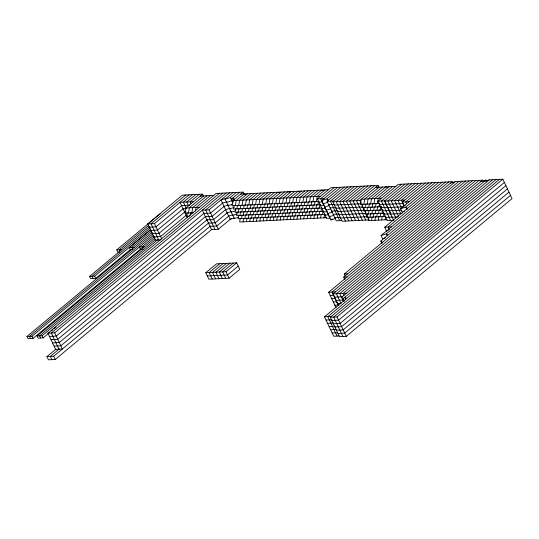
<?xml version="1.0" encoding="UTF-8"?>
<svg xmlns="http://www.w3.org/2000/svg" width="539" height="539" viewBox="0 0 539 539"><rect width="100%" height="100%" fill="white"/><g stroke="black" fill="none" stroke-linecap="round" stroke-linejoin="round"><path stroke-width="0.81" d="M203.83 196.722L202.597 194.134L185.928 207.98L185.099 213.188L193.191 212.784M187.228 212.71L186.635 216.429L189.33 216.294M188.468 213.02L189.304 207.811L203.601 195.933M190.126 215.512L190.604 212.541M191.844 212.851L192.672 207.643L206.976 195.765M195.455 211.194L196.048 207.475L210.351 195.596M243.999 194.06L243.076 192.113L232.814 200.643L231.986 205.851L319.014 201.512M234.115 205.366L233.522 209.085L320.55 204.753M235.354 205.682L236.19 200.474L244.079 193.912L245.643 194.424M235.651 208.606L235.058 212.326L322.093 207.993M236.891 208.916L237.49 205.197M237.187 211.847L236.594 215.566L323.629 211.227M238.73 205.514L239.559 200.306L247.455 193.75M238.433 212.157L239.026 208.438M238.73 215.081L238.13 218.8L325.165 214.468M240.266 208.748L240.859 205.036M239.97 215.398L240.562 211.679M242.105 205.346L242.934 200.137L250.83 193.582M240.266 218.322L239.673 222.041L326.701 217.709M241.802 211.989L242.395 208.27M241.506 218.632L242.099 214.913M243.641 208.586L244.234 204.867M243.345 215.229L243.938 211.51M245.474 205.177L246.31 199.969L254.199 193.413M243.042 221.873L243.635 218.154M245.178 211.82L245.771 208.101M244.881 218.463L245.474 214.744M247.017 208.418L247.61 204.699M246.714 215.061L247.307 211.342M248.85 205.009L249.678 199.801L257.575 193.245M246.417 221.704L247.01 217.985M248.553 211.652L249.146 207.933M248.257 218.295L248.85 214.583M250.386 208.249L250.979 204.53M250.089 214.893L250.682 211.173M252.225 204.84L253.054 199.632L260.95 193.077M249.793 221.536L250.386 217.817M251.922 211.483L252.522 207.764M251.625 218.133L252.218 214.414M253.761 208.081L254.354 204.362M253.465 214.724L254.058 211.005M255.594 204.672L256.429 199.464L264.319 192.908M253.162 221.367L253.761 217.648M255.297 211.315L255.89 207.596M255.001 217.965L255.594 214.246M257.137 207.913L257.73 204.193M256.833 214.556L257.426 210.837M258.969 204.503L259.798 199.295L267.694 192.74M256.537 221.199L257.13 217.48M258.673 211.147L259.266 207.434M258.376 217.796L258.969 214.077M260.505 207.744L261.098 204.025M260.209 214.387L260.802 210.668M262.345 204.335L263.173 199.134L271.07 192.571M259.913 221.03L260.505 217.311M262.042 210.985L262.641 207.266M261.745 217.628L262.338 213.909M263.881 207.576L264.474 203.857M263.584 214.219L264.177 210.5M265.714 204.166L266.549 198.965L274.445 192.403M263.281 220.862L263.881 217.143M265.417 210.816L266.01 207.097M265.121 217.46L265.714 213.74M267.256 207.407L267.849 203.688M266.953 214.05L267.546 210.331M269.089 203.998L269.918 198.797L277.814 192.234L279.377 192.746M266.657 220.694L267.25 216.981M268.793 210.648L269.385 206.929M268.496 217.291L269.089 213.572M270.625 207.239L271.218 203.52M270.329 213.882L270.922 210.163M272.464 203.83L273.293 198.628L281.19 192.066M270.032 220.532L270.625 216.813M272.168 210.479L272.761 206.76M271.865 217.123L272.458 213.404M274.001 207.07L274.594 203.351M273.704 213.713L274.297 209.994M275.833 203.668L276.669 198.46L284.565 191.897M273.408 220.363L274.001 216.644M275.537 210.311L276.13 206.592M275.24 216.954L275.833 213.235M277.376 206.902L277.969 203.183M277.073 213.545L277.673 209.826M279.209 203.499L280.037 198.291L287.934 191.729L289.497 192.241M276.776 220.195L277.369 216.476M278.912 210.143L279.505 206.424M278.616 216.786L279.209 213.067M280.745 206.733L281.338 203.014M280.448 213.377L281.041 209.664M282.584 203.331L283.413 198.123L291.309 191.561M280.152 220.027L280.745 216.307M282.288 209.974L282.881 206.255M281.985 216.617L282.577 212.898M284.12 206.565L284.713 202.846M283.824 213.215L284.417 209.496M285.953 203.163L286.788 197.954L294.685 191.392M283.527 219.858L284.12 216.139M285.657 209.806L286.249 206.087M285.36 216.449L285.953 212.73M287.496 206.397L288.089 202.677M287.193 213.046L287.792 209.327M289.328 202.994L290.157 197.786L298.054 191.224L299.617 191.736M286.896 219.69L287.489 215.971M289.032 209.637L289.625 205.918M288.736 216.28L289.328 212.561M290.865 206.228L291.458 202.509M290.568 212.878L291.161 209.159M292.704 202.826L293.533 197.618L301.429 191.062M290.272 219.521L290.865 215.802M292.407 209.469L293 205.75M292.104 216.112L292.697 212.393M294.24 206.066L294.833 202.347M293.944 212.71L294.537 208.991M296.073 202.657L296.908 197.449L304.804 190.894M293.647 219.353L294.24 215.634M295.776 209.3L296.369 205.581M295.48 215.944L296.073 212.225M297.616 205.898L298.208 202.179M297.319 212.541L297.912 208.822M299.448 202.489L300.277 197.281L308.173 190.725M297.016 219.184L297.609 215.465M299.152 209.132L299.745 205.413M298.855 215.775L299.448 212.063M300.984 205.73L301.577 202.01M300.688 212.373L301.281 208.654M302.824 202.32L303.652 197.112L311.549 190.557M300.391 219.016L300.984 215.297M302.527 208.964L303.12 205.244M302.224 215.613L302.817 211.894M304.36 205.561L304.953 201.842M304.063 212.204L304.656 208.485M306.199 202.152L307.028 196.944L314.924 190.388M303.767 218.847L304.36 215.128M305.896 208.795L306.489 205.076M305.6 215.445L306.192 211.726M307.735 205.393L308.328 201.674M307.439 212.036L308.032 208.317M309.568 201.984L310.403 196.775L318.293 190.22M307.136 218.679L307.729 214.96M309.271 208.627L309.864 204.908M308.975 215.277L309.568 211.557M311.104 205.224L311.704 201.505M310.808 211.867L311.401 208.148M312.943 201.815L313.772 196.614L321.668 190.051L323.232 190.557M310.511 218.511L311.104 214.791M312.647 208.458L313.24 204.746M312.344 215.108L312.943 211.389M314.48 205.056L315.072 201.337M314.183 211.699L314.776 207.98M316.319 201.647L317.148 196.445L325.044 189.883M313.887 218.342L314.48 214.623M316.016 208.297L316.609 204.577M315.719 214.94L316.312 211.221M317.855 204.887L318.448 201.168M317.559 211.531L318.151 207.811M317.255 218.174L317.848 214.455M319.391 208.128L319.984 204.409M319.095 214.771L319.688 211.052M320.927 211.362L321.52 207.643M320.631 218.005L321.224 214.293M322.463 214.603L323.063 210.884M324.006 217.844L324.599 214.124M362.639 203.971L362.046 207.69L381.612 206.713M363.886 204.281L364.714 199.08L379.018 187.195M364.175 207.212L363.582 210.931L383.148 209.954M365.422 207.522L366.015 203.803M365.718 210.446L365.125 214.165L384.011 213.228M367.254 204.113L368.09 198.911L382.387 187.026M366.958 210.762L367.551 207.043M367.254 213.687L366.661 217.406L385.553 216.462M368.797 207.353L369.39 203.634M368.494 213.996L369.087 210.277M370.63 203.944L371.459 198.743L385.762 186.858L387.325 187.37M368.791 216.927L368.198 220.64L387.09 219.703M370.333 210.594L370.926 206.875M370.037 217.237L370.63 213.518M372.166 207.185L372.759 203.466M371.87 213.828L372.462 210.109M374.005 203.776L374.834 198.574L389.138 186.689M371.573 220.478L372.166 216.759M373.702 210.426L374.302 206.707M373.406 217.069L373.999 213.35M375.542 207.016L376.134 203.297M375.245 213.66L375.838 209.941M377.374 203.614L378.21 198.406L392.507 186.521M374.942 220.31L375.542 216.59M377.078 210.257L377.671 206.538M376.781 216.9L377.374 213.181M378.917 206.848L379.51 203.129M378.614 213.491L379.207 209.779M378.317 220.141L378.91 216.422M380.453 210.089L381.046 206.37M380.157 216.732L380.75 213.013M381.989 213.329L382.582 209.61M381.693 219.973L382.286 216.254M383.525 216.563L384.004 213.592M385.068 219.804L385.661 216.085M160.77 239.868L155.373 240.138L147.686 223.948L182.357 195.138L202.597 194.134M119.698 252.063L117.798 252.158L116.727 249.894L160.15 213.815M148.629 225.363L119.254 249.766L119.975 251.275M185.733 194.97L151.055 223.779L158.749 239.97M130.62 249.416L95.706 278.414L90.646 278.67L89.575 276.399L149.694 226.454M147.686 223.948L154.43 223.611L189.101 194.801M150.28 227.936L92.102 276.278L93.18 278.542M192.477 194.633L183.395 202.179L186.164 208.007M89.575 276.399L94.635 276.15L150.873 229.425M132.183 249.591L130.29 249.685L129.266 247.529L150.435 229.937M181.65 205.507L155.966 226.852L149.222 227.182M151.681 230.881L131.792 247.401L132.816 249.564M195.852 194.464L186.77 202.01L188.306 205.251M140.807 248.85L33.034 338.391L27.974 338.64L26.95 336.484L152.288 232.356M199.221 194.296L190.146 201.842L191.069 203.782M152.739 233.953L29.483 336.356L30.507 338.519M183.833 208.216L157.509 230.086L150.758 230.422M26.95 336.484L32.01 336.235L153.494 235.3M154.1 236.769L141.912 246.896L142.936 249.058M185.369 211.456L159.045 233.326L152.294 233.663M49.608 332.523L43.154 337.886L38.094 338.142L37.07 335.979L155.165 237.861M155.764 239.343L39.603 335.851L40.627 338.014M186.265 215.223L160.582 236.567L153.837 236.897M37.07 335.979L42.13 335.73L157.644 239.754M47.924 333.176L54.668 332.839L62.362 349.029L55.611 349.366L47.924 333.176L216.092 193.461L243.076 192.113M51.542 330.919L52.835 329.848M54.129 328.77L56.063 327.166M219.461 193.292L51.299 333.008L58.987 349.198M54.668 332.839L222.836 193.124M226.212 192.955L205.682 210.008L214.913 229.439M204.321 213.02L56.211 336.08L49.46 336.417M231.413 218.362L218.282 229.27L211.537 229.607L202.307 210.176L209.058 209.839L229.587 192.787M238.743 217.17L234.29 218.612L225.059 199.181L232.956 192.618M205.864 216.26L57.747 339.314L51.003 339.651M222.782 202.954L210.594 213.08L203.85 213.417M236.331 192.45L230.261 197.496L225.059 199.181M233.037 201.431L231.81 198.844L239.707 192.282M207.4 219.494L59.283 342.555L52.539 342.892M224.318 206.194L212.13 216.321L205.386 216.658M212.056 229.176L55.214 359.486L48.463 359.823L46.927 356.582L55.962 349.077M208.937 222.735L60.819 345.795L54.075 346.126M225.854 209.428L213.666 219.555L206.922 219.892M59.337 348.908L50.302 356.414L51.838 359.654M46.927 356.582L53.678 356.245L210.52 225.942M227.397 212.669L215.209 222.796L208.458 223.133M228.934 215.91L216.745 226.036L210.001 226.367M205.783 272.727L216.449 263.861L236.688 262.857L239.767 269.332L229.102 278.191L208.862 279.202L205.783 272.727L226.023 271.717L236.688 262.857M219.824 263.692L209.159 272.559L212.231 279.034M223.2 263.531L212.534 272.39L215.607 278.865M226.569 263.362L215.903 272.222L218.982 278.697M229.944 263.194L219.279 272.054L222.351 278.528M233.32 263.025L222.654 271.885L225.726 278.36M334.16 187.579L320.712 198.75L329.935 218.18L326.567 218.349L317.336 198.918L330.784 187.747L378.007 185.396L378.93 187.336M238.231 266.091L227.559 274.957L207.32 275.961M335.42 218.517L330.966 219.959L321.743 200.528L337.529 187.41M340.904 187.242L326.937 198.851L321.743 200.528M341.692 220.539L336.289 220.808L327.065 201.377L344.28 187.073M347.648 186.905L330.441 201.209L339.664 220.64M368.406 219.946L342.09 221.259L332.866 201.829L351.024 186.737M354.399 186.568L336.242 201.66L345.465 221.091M357.768 186.406L339.61 201.492L348.841 220.923M361.143 186.238L342.986 201.323L352.21 220.754M364.519 186.07L346.361 201.155L355.585 220.586M367.888 185.901L349.73 200.986L358.961 220.417M371.263 185.733L353.106 200.818L362.329 220.249M330.966 219.959L332.233 218.908M374.639 185.564L356.481 200.649L365.705 220.08M332.866 201.829L359.85 200.481L378.007 185.396M393.989 220.289L387.245 220.626L378.014 201.195L398.254 184.385L452.221 181.697L452.841 182.997M401.622 184.217L381.39 201.027L390.62 220.458M393.699 220.539L384.469 201.108L404.998 184.048M408.373 183.88L387.844 200.939L395.532 217.129M411.742 183.718L391.22 200.771L398.597 216.314M415.118 183.55L394.588 200.602L400.74 213.559M418.493 183.381L397.964 200.434L401.656 208.209M421.862 183.213L401.339 200.265L404.102 206.093M405.227 205.238L403.879 205.305L402.343 202.064L425.237 183.044M428.613 182.876L405.712 201.896L406.635 203.843M404.344 211.315L402.121 212.036L400.585 208.795L431.982 182.708M435.357 182.539L405.779 207.111L400.585 208.795M386.881 231.77L384.731 227.236L438.733 182.371M442.101 182.202L388.1 227.067L389.333 229.661M385.58 237.82L382.616 238.777L381.073 235.543L445.477 182.034M448.852 181.865L386.274 233.859L381.073 235.543M382.023 243.635L380.79 241.048L452.221 181.697M345.196 275.961L344.273 274.021L455.596 181.528L482.587 180.188L483.2 181.481M344.92 279.734L343.687 277.14L458.972 181.36M336.06 307.789L328.682 292.246L462.341 181.198M465.716 181.03L332.051 292.077L338.202 305.034L334.827 305.202M338.559 305.559L333.028 293.903L469.092 180.861M472.46 180.693L336.397 293.735L341.012 303.45L337.636 303.619M475.836 180.525L339.772 293.566L343.464 301.341M479.211 180.356L343.148 293.398L344.071 295.345M482.587 180.188L341.504 297.4L343.053 298.747L344.286 301.335M343.053 298.747L485.956 180.019L486.576 181.313M339.105 335.972L333.708 336.242L324.478 316.811L489.331 179.851L502.826 179.177L512.05 198.608L346.254 336.356L339.503 336.693L330.279 317.262L496.075 179.514M492.707 179.682L327.853 316.642L337.077 336.073M499.451 179.346L333.654 317.094L342.878 336.525M330.279 317.262L337.023 316.925L502.826 179.177M504.363 182.418L338.566 320.166L331.815 320.503M505.899 185.659L340.102 323.407L333.358 323.737M507.435 188.893L341.638 326.641L334.894 326.978M508.978 192.133L343.175 329.881L336.43 330.218M510.514 195.374L344.717 333.122L337.966 333.452M226.151 198.271L220.956 199.956L230.18 219.386L234.633 217.945M222.492 203.196L226.946 201.754M226.602 202.415L231.797 200.737L233.347 202.078M224.029 206.43L228.489 204.988M228.138 205.655L232.592 204.214M225.571 209.671L230.025 208.229M229.675 208.896L234.128 207.454M227.108 212.912L231.561 211.47M231.211 212.13L235.664 210.688M228.644 216.146L233.097 214.704M232.754 215.371L237.207 213.929M323.279 203.769L327.732 202.327M324.815 207.01L329.268 205.561M326.351 210.244L330.805 208.802M327.894 213.484L332.347 212.043M329.43 216.725L333.884 215.277M450.402 183.213L455.596 181.528M480.761 181.704L485.956 180.019M484.137 181.535L489.331 179.851M200.232 196.102L213.72 195.428M240.711 194.08L328.413 189.715M395.882 186.353L375.643 187.363L377.206 187.868M193.521 201.674L180.026 202.347L187.404 217.891M232.814 200.643L320.523 196.277M181.562 205.588L189.661 205.184M317.336 198.918L324.087 198.581M185.928 207.98L199.423 207.306M381.578 198.237L361.339 199.248L360.51 204.449L379.402 203.513M327.065 201.377L333.809 201.04M183.098 208.822L186.474 208.654M318.872 202.159L322.248 201.99M378.014 201.195L384.765 200.858L386.301 204.099L379.557 204.436M384.469 201.108L404.708 200.097M328.601 204.611L334.679 204.308M184.634 212.063L185.989 211.995M320.415 205.393L323.784 205.224M334.402 205.063L360.712 203.755M402.343 202.064L409.088 201.727M386.005 204.342L402.876 203.506M330.144 207.852L336.215 207.549M186.177 215.304L187.525 215.236M321.951 208.633L325.327 208.465M335.938 208.303L362.255 206.989M381.093 207.677L387.837 207.34L386.914 205.393M387.548 207.582L403.738 206.774M331.68 211.093L337.751 210.789M323.488 211.874L326.863 211.706M337.481 211.544L363.791 210.23M382.629 210.911L389.38 210.574L388.147 207.987M389.084 210.823L401.899 210.183M333.217 214.327L339.287 214.023M325.024 215.108L328.399 214.94M339.018 214.778L366.001 213.437L367.234 216.024M384.166 214.151L390.916 213.815M390.62 214.057L402.087 213.491M334.753 217.567L340.149 217.298M340.554 218.019L367.537 216.671L369.08 219.912M385.708 217.392L392.453 217.055M392.156 217.298L397.553 217.028M384.731 227.236L391.476 226.899M386.268 230.476L388.289 230.375M129.266 247.529L134.326 247.273M144.445 246.774L139.385 247.024L140.41 249.18L142.309 249.085M116.727 249.894L121.787 249.638M344.273 274.021L347.648 273.852M343.687 277.14L347.062 276.979M328.682 292.246L335.426 291.909M333.028 293.903L346.516 293.229M330.218 295.487L333.587 295.318M334.564 297.144L342.663 296.74M331.754 298.721L335.13 298.552M336.1 300.378L342.851 300.048M333.291 301.961L336.666 301.793M324.478 316.811L331.229 316.474M326.021 320.051L332.091 319.748M327.557 323.285L333.628 322.989M329.093 326.526L335.164 326.223M330.629 329.767L336.7 329.464M332.165 333.001L337.569 332.738M407.329 208.458L405.779 207.111L407.012 209.705M387.824 235.206L386.274 233.859L387.197 235.799M380.79 241.048L382.346 242.395M328.487 200.191L326.937 198.851L327.86 200.791M234.452 199.282L232.902 197.934L234.128 200.528M231.81 198.844L230.261 197.496L232.72 202.677M346.429 298.579L344.879 297.232L345.802 299.172M389.684 211.227L390.607 213.168M359.85 200.481L361.083 203.075M361.393 203.722L362.619 206.309M362.929 206.956L364.155 209.55M364.465 210.197L365.698 212.79M337.023 316.925L346.254 336.356M209.058 209.839L218.282 229.27M226.023 271.717L229.102 278.191M154.43 223.611L161.815 239.154M94.635 276.15L95.706 278.414M53.678 356.245L55.214 359.486M42.13 335.73L43.154 337.886M32.01 336.235L33.034 338.391"/></g></svg>
